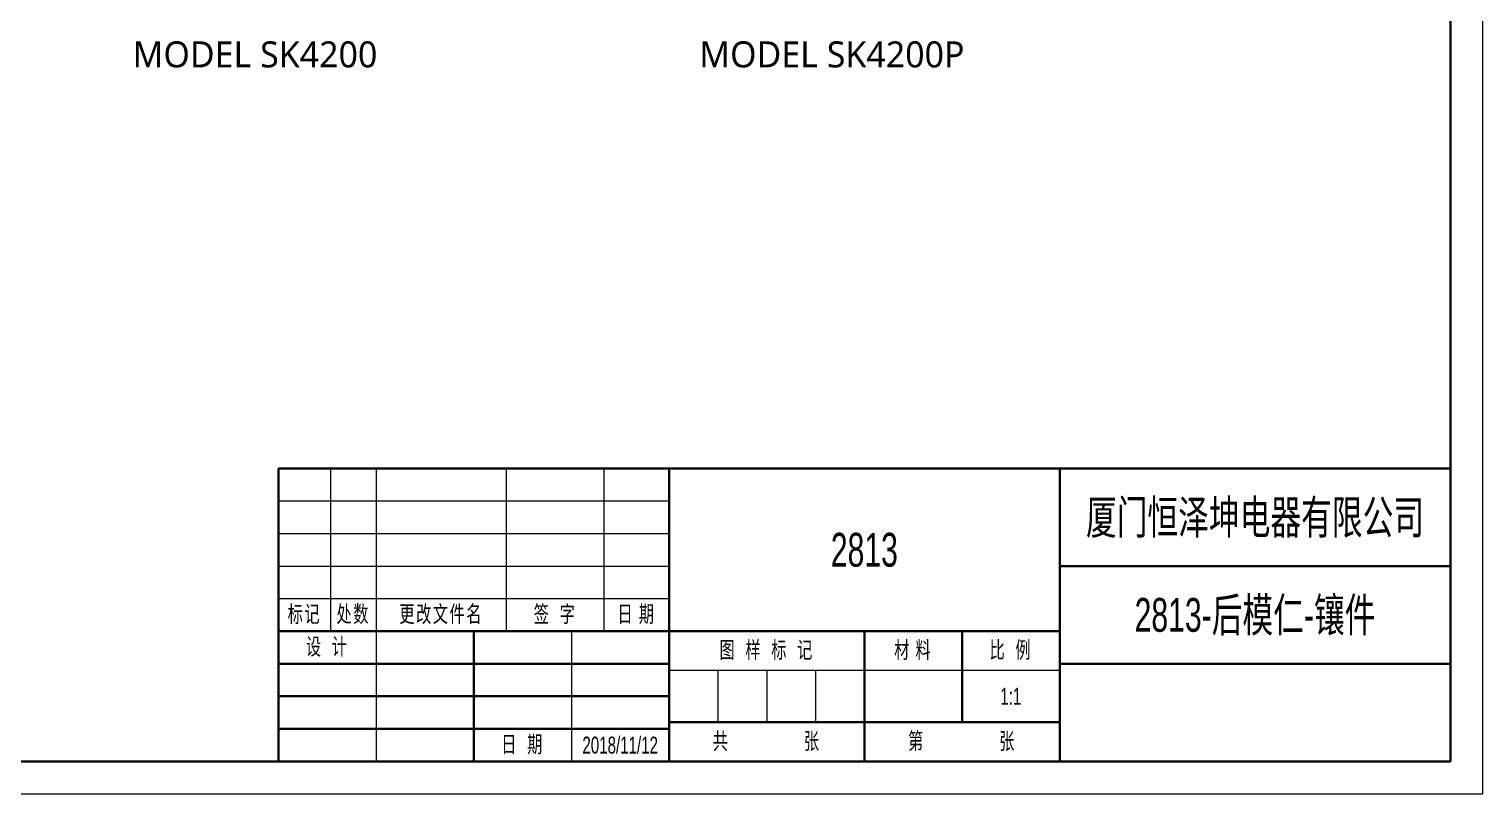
# Model space of a CAD drawing. Header units: millimetres. Extents: x -327 to 1133, y -238 to 614.
# Drawn here: x 798.6 to 1133.5, y -237.9 to -61.7 of the extents above; entities that cross this region are included whole.
import ezdxf
from ezdxf.enums import TextEntityAlignment as Align

# ---------------------------------------------------------------- set-up
doc = ezdxf.new("R2010")
doc.units = ezdxf.units.MM
for name, color, linetype, lineweight in [('文字层', 3, 'Continuous', 18), ('粗实线层', 7, 'Continuous', 35), ('细实线层', 7, 'Continuous', 18)]:
    doc.layers.add(name, color=color, linetype=linetype, lineweight=lineweight)
doc.styles.add('标准', font='FSGB2312.ttf', dxfattribs={"width": 0.667})

# ---------------------------------------------------------------- blocks, each defined once
blk = doc.blocks.new('A3图框')
at = {"layer": '粗实线层'}
for p, q in [((205, -143.5), (205, 143.5)), ((-185, -143.5), (205, -143.5))]:
    blk.add_line(p, q, dxfattribs=at)
at = {"layer": '细实线层'}
for p, q in [((210, -148.5), (210, 148.5)), ((-210, -148.5), (210, -148.5))]:
    blk.add_line(p, q, dxfattribs=at)
at = {"layer": '文字层', "style": '标准', "width": 0.667}
blk.add_attdef('图纸编号', text='', height=5.19, rotation=180, dxfattribs=at).set_placement((-160, 138.5), align=Align.MIDDLE_CENTER)
for tag, p in [('登记', (-197.5, -91)), ('旧底图总号', (-197.5, -101)), ('底图总号', (-197.5, -111)), ('签字', (-197.5, -121)), ('签字日期', (-197.5, -131)), ('档案员', (-203.75, -141)), ('日期', (-191.25, -141))]:
    blk.add_attdef(tag, text='', height=2.6, dxfattribs=at).set_placement(p, align=Align.MIDDLE_CENTER)
blk = doc.blocks.new('A3标题栏')
at = {"layer": '粗实线层'}
for p, q in [((-180, 45), (-180, 0)), ((0, 45), (-180, 45)), ((-120, 45), (-120, 0)), ((-60, 45), (-60, 0)), ((0, 0), (0, 45)), ((0, 30), (-60, 30)), ((-180, 20), (-60, 20)), ((-150, 20), (-150, 0)), ((-90, 20), (-90, 0)), ((-75, 20), (-75, 6)), ((-180, 15), (-120, 15)), ((0, 15), (-60, 15)), ((-180, 10), (-120, 10)), ((-180, 5), (-120, 5)), ((-120, 6), (-60, 6)), ((-180, 0), (0, 0))]:
    blk.add_line(p, q, dxfattribs=at)
at = {"layer": '细实线层'}
for p, q in [((-172, 45), (-172, 20)), ((-165, 45), (-165, 0)), ((-145, 45), (-145, 20)), ((-130, 45), (-130, 20)), ((-180, 40), (-120, 40)), ((-180, 35), (-120, 35)), ((-180, 30), (-120, 30)), ((-180, 25), (-120, 25)), ((-135, 20), (-135, 0)), ((-120, 14), (-60, 14)), ((-112.5, 14), (-112.5, 6)), ((-105, 14), (-105, 6)), ((-97.5, 14), (-97.5, 6))]:
    blk.add_line(p, q, dxfattribs=at)
at = {"layer": '文字层', "attachment_point": 5, "line_spacing_factor": 0.963108, "style": '标准'}
for s, insert, char_height, width in [('\\T1.1;标记', (-176, 22.5), 2.569, 14), ('\\T1.1;处数', (-168.5, 22.5), 2.569, 12), ('\\T1.1;更改文件名', (-155, 22.5), 2.5694, 38), ('\\T1.1;签  字', (-137.5, 22.5), 2.569, 28), ('\\T1.1;日 期', (-125, 22.5), 2.569, 18), ('\\T1.1;设  计', (-172.5, 17.5), 2.569, 28), ('\\T1.1;图  样  标  记', (-105, 17), 2.5694, 58), ('{\\T1.1;材 料}', (-82.5, 17), 2.5694, 28), ('\\T1.1;比  例', (-67.5, 17), 2.569, 28), ('\\T1.1;共', (-112, 3), 2.569, 8), ('\\T1.1;张', (-98, 3), 2.569, 8), ('\\T1.1;第', (-82, 3), 2.569, 8), ('\\T1.1;张', (-68, 3), 2.569, 8), ('\\T1.1;日  期', (-142.5, 2.5), 2.569, 28)]:
    blk.add_mtext(s, dxfattribs=dict(at, insert=insert, char_height=char_height, width=width))
at = {"layer": '文字层', "style": '标准'}
for tag, height, width, p in [('标记D', 2.6, 0.667, (-176, 42.5)), ('处数D', 2.6, 0.620663, (-168.5, 42.5)), ('更改文件名D', 2.6, 0.667, (-155, 42.5)), ('更改签字D', 2.6, 0.667, (-137.5, 42.5)), ('更改日期D', 2.6, 0.512634, (-125, 42.5)), ('单位名称', 5.19, 0.667, (-30, 37.5)), ('标记C', 2.6, 0.667, (-176, 37.5)), ('处数C', 2.6, 0.620663, (-168.5, 37.5)), ('更改文件名C', 2.6, 0.667, (-155, 37.5)), ('更改签字C', 2.6, 0.667, (-137.5, 37.5)), ('更改日期C', 2.6, 0.512634, (-125, 37.5)), ('模具编号', 5.19, 0.667, (-90, 32.5)), ('标记B', 2.6, 0.667, (-176, 32.5)), ('处数B', 2.6, 0.620663, (-168.5, 32.5)), ('更改文件名B', 2.6, 0.667, (-155, 32.5)), ('更改签字B', 2.6, 0.667, (-137.5, 32.5)), ('更改日期B', 2.6, 0.512634, (-125, 32.5)), ('标记A', 2.6, 0.667, (-176, 27.5)), ('处数A', 2.6, 0.620663, (-168.5, 27.5)), ('更改文件名A', 2.6, 0.667, (-155, 27.5)), ('更改签字A', 2.6, 0.667, (-137.5, 27.5)), ('更改日期A', 2.6, 0.512634, (-125, 27.5)), ('图纸名称', 5.19, 0.667, (-30, 22.5)), ('设计', 2.6, 0.667, (-157.5, 17.5)), ('图样标记S', 2.6, 0.370235, (-116.25, 10)), ('图样标记A', 2.6, 0.370235, (-108.75, 10)), ('图样标记B', 2.6, 0.370235, (-101.25, 10)), ('图样标记C', 2.6, 0.370235, (-93.75, 10)), ('材料', 2.6, 0.667, (-82.5, 10)), ('图纸比例', 2.6, 0.667, (-67.5, 10)), ('图纸编号', 5.19, 0.667, (-30, 7.5)), ('页数', 2.6, 0.667, (-105, 3)), ('页码', 2.6, 0.667, (-75, 3)), ('设计日期', 2.6, 0.667, (-127.5, 2.5))]:
    blk.add_attdef(tag, text='', height=height, dxfattribs=dict(at, width=width)).set_placement(p, align=Align.MIDDLE_CENTER)
blk = doc.blocks.new('A3A-C-Mechanical')
blk.add_blockref('A3图框', (0, 0))
blk.add_blockref('A3标题栏', (205, -143.5)).add_auto_attribs({'图纸名称': '2813-后模仁-镶件', '模具编号': '2813', '图纸比例': '1:1', '单位名称': '厦门恒泽坤电器有限公司', '设计日期': '2018/11/12'})

msp = doc.modelspace()

# ---------------------------------------------------------------- block references
at = {"lineweight": 18, "xscale": 1.5, "yscale": 1.5, "zscale": 1.5}
msp.add_blockref('A3A-C-Mechanical', (818.479, -15.157), dxfattribs=at)

# ---------------------------------------------------------------- texts
at = {"lineweight": 18, "char_height": 6, "attachment_point": 1}
for s, insert in [('{\\fMicrosoft YaHei|b0|i0|c134|p34;MODEL SK4200}', (822.408, -64.528)), ('{\\fMicrosoft YaHei|b0|i0|c134|p34;MODEL SK4200P}', (952.95, -64.528))]:
    msp.add_mtext_dynamic_manual_height_columns(s, width=75.28503, gutter_width=1, heights=[0], dxfattribs=dict(at, insert=insert))

doc.saveas('drawing.dxf')
